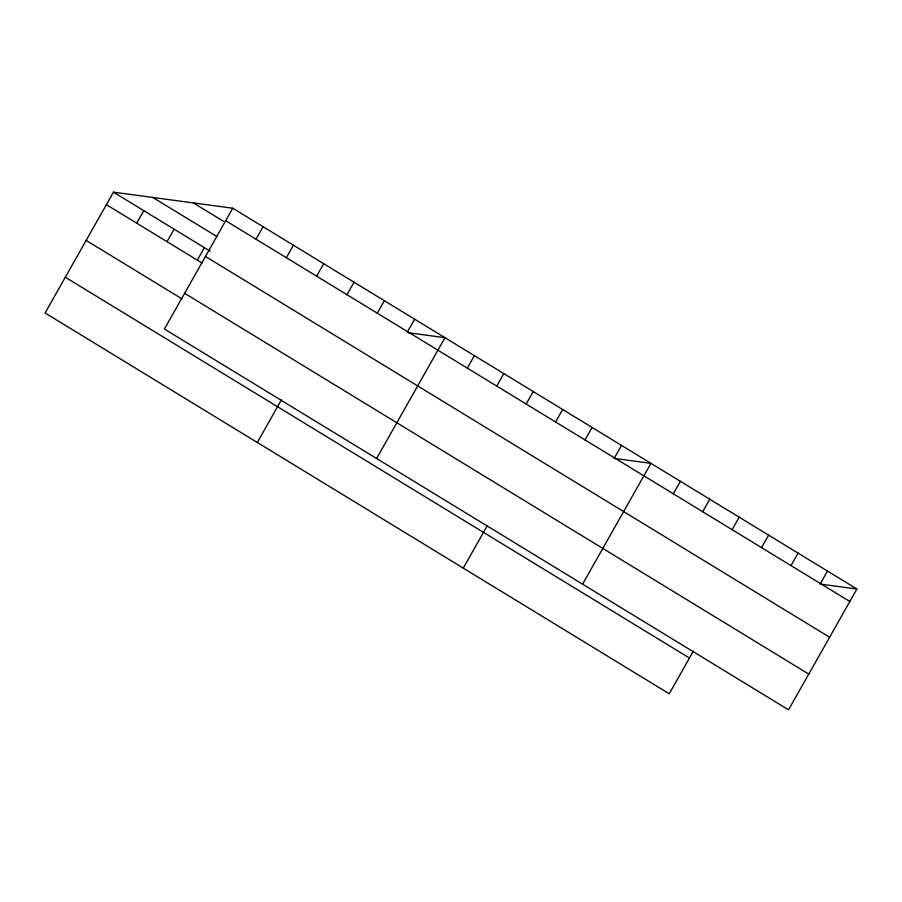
<?xml version="1.0" encoding="UTF-8"?>
<svg xmlns="http://www.w3.org/2000/svg" width="902" height="902" viewBox="0 0 902 902"><rect width="100%" height="100%" fill="white"/><g stroke="black" fill="none" stroke-linecap="round" stroke-linejoin="round"><path stroke-width="1.35" d="M232.761 208.215L164.412 329.038L788.54 709.829L856.9 589.006L232.761 208.215L113.46 192.171L45.1 312.994L669.239 693.785L693.367 651.131M136.709 223.166L143.768 210.673M167.017 241.657L174.086 229.164M197.335 260.148L204.404 247.667M256.01 239.199L263.08 226.706M286.329 257.701L293.398 245.209M316.647 276.192L323.705 263.7M257.307 442.465L281.435 399.812M346.954 294.683L354.024 282.202M377.273 313.186L384.342 300.693M407.591 331.677L414.661 319.184M376.619 458.509L444.968 337.686L408.065 332.725M467.326 368.129L474.396 355.636M496.754 386.079L503.812 373.586M526.17 404.028L533.24 391.536M463.267 568.125L487.407 525.471M555.598 421.978L562.668 409.485M585.026 439.928L592.084 427.447M614.442 457.889L621.512 445.396M582.579 584.169L650.94 463.346L614.025 458.385M673.287 493.789L680.356 481.296M702.714 511.738L709.784 499.246M732.142 529.688L739.2 517.196M761.559 547.638L768.628 535.145M790.986 565.588L798.056 553.106M820.414 583.549L827.472 571.056M819.986 584.045L856.9 589.006M225.703 220.708L849.831 601.499M193.389 202.927L223.707 221.418M152.833 197.47L216.954 236.595M113.46 192.171L210.234 251.218M205.476 256.45L829.603 637.24M106.391 204.664L202.003 263.001M184.628 293.285L808.767 674.076M86.164 240.417L181.776 298.742M65.327 277.241L689.466 658.032"/></g></svg>
